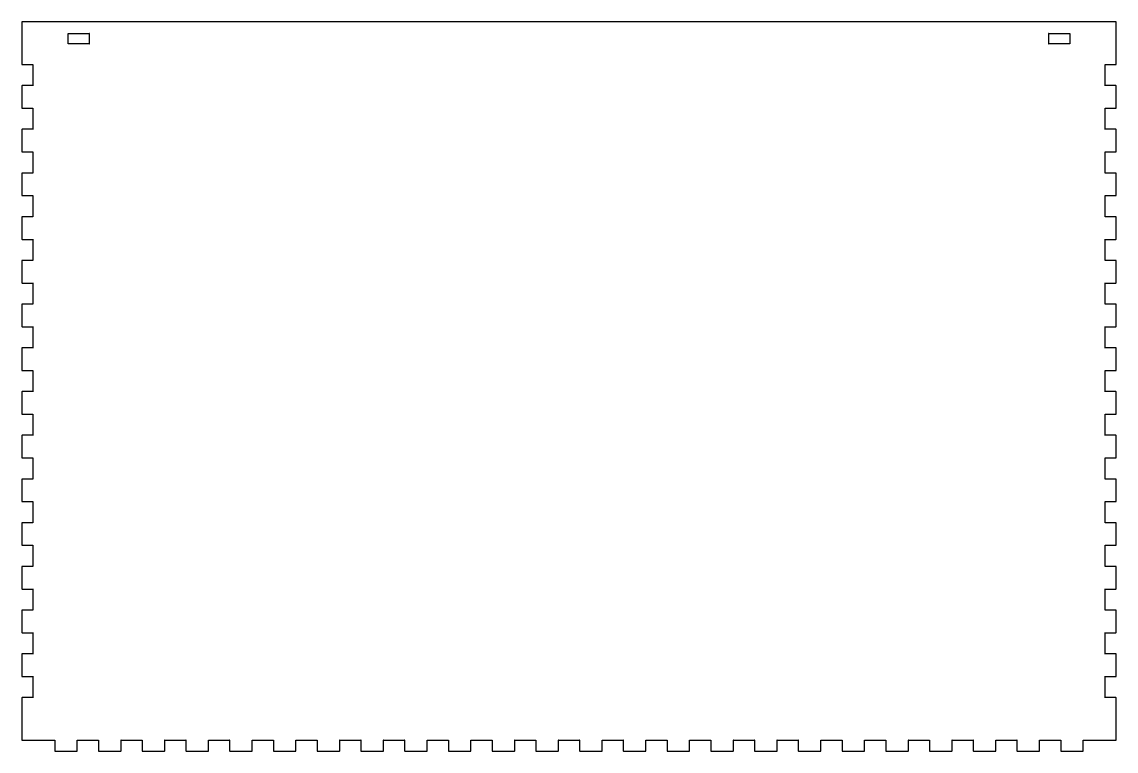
# Model space of a CAD drawing. Extents: x -122 to 332, y -236 to 521.
# Drawn here: x -120.1 to 180.1, y -10.4 to 189.8 of the extents above; entities that cross this region are included whole.
import ezdxf

# ---------------------------------------------------------------- set-up
doc = ezdxf.new("R2010")
doc.units = 0
doc.layers.add('Layer_1', color=7, linetype='CONTINUOUS')

msp = doc.modelspace()

# ---------------------------------------------------------------- linework, layer by layer
at = {"layer": 'Layer_1', "color": 7}
for p, q in [((-120.11667, 189.73333), (-120.11667, 178.23333)), ((-117.01667, 189.83333), (-120.01667, 189.83333)), ((176.98333, 189.83333), (-117.01667, 189.83333)), ((179.98333, 189.83333), (176.98333, 189.83333)), ((180.08333, 178.23333), (180.08333, 189.73333)), ((-107.41667, 183.83333), (-107.41667, 186.63333)), ((-107.41667, 186.63333), (-101.61667, 186.63333)), ((-101.61667, 186.63333), (-101.61667, 183.83333)), ((161.58333, 183.83333), (161.58333, 186.63333)), ((161.58333, 186.63333), (164.48333, 186.63333)), ((164.48333, 186.63333), (167.38333, 186.63333)), ((167.38333, 186.63333), (167.38333, 183.83333)), ((-104.51667, 183.83333), (-107.41667, 183.83333)), ((-101.61667, 183.83333), (-104.51667, 183.83333)), ((167.38333, 183.83333), (161.58333, 183.83333)), ((-120.01667, 178.13333), (-117.11667, 178.13333)), ((-117.11667, 178.13333), (-117.11667, 172.33333)), ((177.08333, 172.33333), (177.08333, 178.13333)), ((177.08333, 178.13333), (179.98333, 178.13333)), ((-120.11667, 172.23333), (-120.11667, 166.23333)), ((-117.11667, 172.33333), (-120.01667, 172.33333)), ((179.98333, 172.33333), (177.08333, 172.33333)), ((180.08333, 166.23333), (180.08333, 172.23333)), ((-120.01667, 166.13333), (-117.11667, 166.13333)), ((-117.11667, 166.13333), (-117.11667, 160.33333)), ((177.08333, 160.33333), (177.08333, 166.13333)), ((177.08333, 166.13333), (179.98333, 166.13333)), ((-120.11667, 160.23333), (-120.11667, 154.23333)), ((-117.11667, 160.33333), (-120.01667, 160.33333)), ((179.98333, 160.33333), (177.08333, 160.33333)), ((180.08333, 154.23333), (180.08333, 160.23333)), ((-120.01667, 154.13333), (-117.11667, 154.13333)), ((-117.11667, 154.13333), (-117.11667, 148.33333)), ((177.08333, 148.33333), (177.08333, 154.13333)), ((177.08333, 154.13333), (179.98333, 154.13333)), ((-120.11667, 148.23333), (-120.11667, 142.23333)), ((-117.11667, 148.33333), (-120.01667, 148.33333)), ((179.98333, 148.33333), (177.08333, 148.33333)), ((180.08333, 142.23333), (180.08333, 148.23333)), ((-120.01667, 142.13333), (-117.11667, 142.13333)), ((-117.11667, 142.13333), (-117.11667, 136.33333)), ((177.08333, 136.33333), (177.08333, 142.13333)), ((177.08333, 142.13333), (179.98333, 142.13333)), ((-120.11667, 136.23333), (-120.11667, 130.23333)), ((-117.11667, 136.33333), (-120.01667, 136.33333)), ((179.98333, 136.33333), (177.08333, 136.33333)), ((180.08333, 130.23333), (180.08333, 136.23333)), ((-120.01667, 130.13333), (-117.11667, 130.13333)), ((-117.11667, 130.13333), (-117.11667, 124.33333)), ((177.08333, 124.33333), (177.08333, 130.13333)), ((177.08333, 130.13333), (179.98333, 130.13333)), ((-120.11667, 124.23333), (-120.11667, 118.23333)), ((-117.11667, 124.33333), (-120.01667, 124.33333)), ((179.98333, 124.33333), (177.08333, 124.33333)), ((180.08333, 118.23333), (180.08333, 124.23333)), ((-120.01667, 118.13333), (-117.11667, 118.13333)), ((-117.11667, 118.13333), (-117.11667, 112.33333)), ((177.08333, 112.33333), (177.08333, 118.13333)), ((177.08333, 118.13333), (179.98333, 118.13333)), ((-120.11667, 112.23333), (-120.11667, 106.23333)), ((-117.11667, 112.33333), (-120.01667, 112.33333)), ((179.98333, 112.33333), (177.08333, 112.33333)), ((180.08333, 106.23333), (180.08333, 112.23333)), ((-120.01667, 106.13333), (-117.11667, 106.13333)), ((-117.11667, 106.13333), (-117.11667, 100.33333)), ((177.08333, 100.33333), (177.08333, 106.13333)), ((177.08333, 106.13333), (179.98333, 106.13333)), ((-120.11667, 100.23333), (-120.11667, 94.23333)), ((-117.11667, 100.33333), (-120.01667, 100.33333)), ((179.98333, 100.33333), (177.08333, 100.33333)), ((180.08333, 94.23333), (180.08333, 100.23333)), ((-120.01667, 94.13333), (-117.11667, 94.13333)), ((-117.11667, 94.13333), (-117.11667, 88.33333)), ((177.08333, 88.33333), (177.08333, 94.13333)), ((177.08333, 94.13333), (179.98333, 94.13333)), ((-120.11667, 88.23333), (-120.11667, 82.23333)), ((-117.11667, 88.33333), (-120.01667, 88.33333)), ((179.98333, 88.33333), (177.08333, 88.33333)), ((180.08333, 82.23333), (180.08333, 88.23333)), ((-120.01667, 82.13333), (-117.11667, 82.13333)), ((-117.11667, 82.13333), (-117.11667, 76.33333)), ((177.08333, 76.33333), (177.08333, 82.13333)), ((177.08333, 82.13333), (179.98333, 82.13333)), ((-120.11667, 76.23333), (-120.11667, 70.23333)), ((-117.11667, 76.33333), (-120.01667, 76.33333)), ((179.98333, 76.33333), (177.08333, 76.33333)), ((180.08333, 70.23333), (180.08333, 76.23333)), ((-120.01667, 70.13333), (-117.11667, 70.13333)), ((-117.11667, 70.13333), (-117.11667, 64.33333)), ((177.08333, 64.33333), (177.08333, 70.13333)), ((177.08333, 70.13333), (179.98333, 70.13333)), ((-120.11667, 64.23333), (-120.11667, 58.23333)), ((-117.11667, 64.33333), (-120.01667, 64.33333)), ((179.98333, 64.33333), (177.08333, 64.33333)), ((180.08333, 58.23333), (180.08333, 64.23333)), ((-120.01667, 58.13333), (-117.11667, 58.13333)), ((-117.11667, 58.13333), (-117.11667, 52.33333)), ((177.08333, 52.33333), (177.08333, 58.13333)), ((177.08333, 58.13333), (179.98333, 58.13333)), ((-120.11667, 52.23333), (-120.11667, 46.23333)), ((-117.11667, 52.33333), (-120.01667, 52.33333)), ((179.98333, 52.33333), (177.08333, 52.33333)), ((180.08333, 46.23333), (180.08333, 52.23333)), ((-120.01667, 46.13333), (-117.11667, 46.13333)), ((-117.11667, 46.13333), (-117.11667, 40.33333)), ((177.08333, 40.33333), (177.08333, 46.13333)), ((177.08333, 46.13333), (179.98333, 46.13333)), ((-120.11667, 40.23333), (-120.11667, 34.23333)), ((-117.11667, 40.33333), (-120.01667, 40.33333)), ((179.98333, 40.33333), (177.08333, 40.33333)), ((180.08333, 34.23333), (180.08333, 40.23333)), ((-120.01667, 34.13333), (-117.11667, 34.13333)), ((-117.11667, 34.13333), (-117.11667, 28.33333)), ((177.08333, 28.33333), (177.08333, 34.13333)), ((177.08333, 34.13333), (179.98333, 34.13333)), ((-120.11667, 28.23333), (-120.11667, 22.23333)), ((-117.11667, 28.33333), (-120.01667, 28.33333)), ((179.98333, 28.33333), (177.08333, 28.33333)), ((180.08333, 22.23333), (180.08333, 28.23333)), ((-120.01667, 22.13333), (-117.11667, 22.13333)), ((-117.11667, 22.13333), (-117.11667, 16.33333)), ((177.08333, 16.33333), (177.08333, 22.13333)), ((177.08333, 22.13333), (179.98333, 22.13333)), ((-120.11667, 16.23333), (-120.11667, 10.23333)), ((-117.11667, 16.33333), (-120.01667, 16.33333)), ((179.98333, 16.33333), (177.08333, 16.33333)), ((180.08333, 10.23333), (180.08333, 16.23333)), ((-120.01667, 10.13333), (-117.11667, 10.13333)), ((-117.11667, 10.13333), (-117.11667, 4.33333)), ((177.08333, 4.33333), (177.08333, 10.13333)), ((177.08333, 10.13333), (179.98333, 10.13333)), ((-120.11667, 4.23333), (-120.11667, -7.26667)), ((-117.11667, 4.33333), (-120.01667, 4.33333)), ((179.98333, 4.33333), (177.08333, 4.33333)), ((180.08333, -7.26667), (180.08333, 4.23333)), ((-120.01667, -7.36667), (-117.01667, -7.36667)), ((-117.01667, -7.36667), (-111.11667, -7.36667)), ((-111.11667, -7.36667), (-111.11667, -10.26667)), ((-104.91667, -10.26667), (-104.91667, -7.36667)), ((-104.91667, -7.36667), (-99.11667, -7.36667)), ((-99.11667, -7.36667), (-99.11667, -10.26667)), ((-92.91667, -10.26667), (-92.91667, -7.36667)), ((-92.91667, -7.36667), (-87.11667, -7.36667)), ((-87.11667, -7.36667), (-87.11667, -10.26667)), ((-80.91667, -10.26667), (-80.91667, -7.36667)), ((-80.91667, -7.36667), (-75.11667, -7.36667)), ((-75.11667, -7.36667), (-75.11667, -10.26667)), ((-68.91667, -10.26667), (-68.91667, -7.36667)), ((-68.91667, -7.36667), (-63.11667, -7.36667)), ((-63.11667, -7.36667), (-63.11667, -10.26667)), ((-56.91667, -10.26667), (-56.91667, -7.36667)), ((-56.91667, -7.36667), (-51.11667, -7.36667)), ((-51.11667, -7.36667), (-51.11667, -10.26667)), ((-44.91667, -10.26667), (-44.91667, -7.36667)), ((-44.91667, -7.36667), (-39.11667, -7.36667)), ((-39.11667, -7.36667), (-39.11667, -10.26667)), ((-32.91667, -10.26667), (-32.91667, -7.36667)), ((-32.91667, -7.36667), (-27.11667, -7.36667)), ((-27.11667, -7.36667), (-27.11667, -10.26667)), ((-20.91667, -10.26667), (-20.91667, -7.36667)), ((-20.91667, -7.36667), (-15.11667, -7.36667)), ((-15.11667, -7.36667), (-15.11667, -10.26667)), ((-8.91667, -10.26667), (-8.91667, -7.36667)), ((-8.91667, -7.36667), (-3.11667, -7.36667)), ((-3.11667, -7.36667), (-3.11667, -10.26667)), ((3.08333, -10.26667), (3.08333, -7.36667)), ((3.08333, -7.36667), (8.88333, -7.36667)), ((8.88333, -7.36667), (8.88333, -10.26667)), ((15.08333, -10.26667), (15.08333, -7.36667)), ((15.08333, -7.36667), (20.88333, -7.36667)), ((20.88333, -7.36667), (20.88333, -10.26667)), ((27.08333, -10.26667), (27.08333, -7.36667)), ((27.08333, -7.36667), (32.88333, -7.36667)), ((32.88333, -7.36667), (32.88333, -10.26667)), ((39.08333, -10.26667), (39.08333, -7.36667)), ((39.08333, -7.36667), (44.88333, -7.36667)), ((44.88333, -7.36667), (44.88333, -10.26667)), ((51.08333, -10.26667), (51.08333, -7.36667)), ((51.08333, -7.36667), (56.88333, -7.36667)), ((56.88333, -7.36667), (56.88333, -10.26667)), ((63.08333, -10.26667), (63.08333, -7.36667)), ((63.08333, -7.36667), (68.88333, -7.36667)), ((68.88333, -7.36667), (68.88333, -10.26667)), ((75.08333, -10.26667), (75.08333, -7.36667)), ((75.08333, -7.36667), (80.88333, -7.36667)), ((80.88333, -7.36667), (80.88333, -10.26667)), ((87.08333, -10.26667), (87.08333, -7.36667)), ((87.08333, -7.36667), (92.88333, -7.36667)), ((92.88333, -7.36667), (92.88333, -10.26667)), ((99.08333, -10.26667), (99.08333, -7.36667)), ((99.08333, -7.36667), (104.88333, -7.36667)), ((104.88333, -7.36667), (104.88333, -10.26667)), ((111.08333, -10.26667), (111.08333, -7.36667)), ((111.08333, -7.36667), (116.88333, -7.36667)), ((116.88333, -7.36667), (116.88333, -10.26667)), ((123.08333, -10.26667), (123.08333, -7.36667)), ((123.08333, -7.36667), (128.88333, -7.36667)), ((128.88333, -7.36667), (128.88333, -10.26667)), ((135.08333, -10.26667), (135.08333, -7.36667)), ((135.08333, -7.36667), (140.88333, -7.36667)), ((140.88333, -7.36667), (140.88333, -10.26667)), ((147.08333, -10.26667), (147.08333, -7.36667)), ((147.08333, -7.36667), (152.88333, -7.36667)), ((152.88333, -7.36667), (152.88333, -10.26667)), ((159.08333, -10.26667), (159.08333, -7.36667)), ((159.08333, -7.36667), (164.88333, -7.36667)), ((164.88333, -7.36667), (164.88333, -10.26667)), ((171.08333, -10.26667), (171.08333, -7.36667)), ((171.08333, -7.36667), (176.98333, -7.36667)), ((176.98333, -7.36667), (179.98333, -7.36667)), ((-111.01667, -10.36667), (-105.01667, -10.36667)), ((-99.01667, -10.36667), (-93.01667, -10.36667)), ((-87.01667, -10.36667), (-81.01667, -10.36667)), ((-75.01667, -10.36667), (-69.01667, -10.36667)), ((-63.01667, -10.36667), (-57.01667, -10.36667)), ((-51.01667, -10.36667), (-45.01667, -10.36667)), ((-39.01667, -10.36667), (-33.01667, -10.36667)), ((-27.01667, -10.36667), (-21.01667, -10.36667)), ((-15.01667, -10.36667), (-9.01667, -10.36667)), ((-3.01667, -10.36667), (2.98333, -10.36667)), ((8.98333, -10.36667), (14.98333, -10.36667)), ((20.98333, -10.36667), (26.98333, -10.36667)), ((32.98333, -10.36667), (38.98333, -10.36667)), ((44.98333, -10.36667), (50.98333, -10.36667)), ((56.98333, -10.36667), (62.98333, -10.36667)), ((68.98333, -10.36667), (74.98333, -10.36667)), ((80.98333, -10.36667), (86.98333, -10.36667)), ((92.98333, -10.36667), (98.98333, -10.36667)), ((104.98333, -10.36667), (110.98333, -10.36667)), ((116.98333, -10.36667), (122.98333, -10.36667)), ((128.98333, -10.36667), (134.98333, -10.36667)), ((140.98333, -10.36667), (146.98333, -10.36667)), ((152.98333, -10.36667), (158.98333, -10.36667)), ((164.98333, -10.36667), (170.98333, -10.36667))]:
    msp.add_line(p, q, dxfattribs=at)
for points in [[(-120.01667, 189.83333), (-120.07167, 189.83333), (-120.11667, 189.78833), (-120.11667, 189.73333)], [(180.08333, 189.73333), (180.08333, 189.78833), (180.03833, 189.83333), (179.98333, 189.83333)], [(-107.41667, 186.63333), (-107.41667, 186.73333), (-107.51667, 186.63333), (-107.41667, 186.63333)], [(-101.61667, 186.63333), (-101.51667, 186.63333), (-101.61667, 186.73333), (-101.61667, 186.63333)], [(161.58333, 186.63333), (161.58333, 186.73333), (161.48333, 186.63333), (161.58333, 186.63333)], [(167.38333, 186.63333), (167.48333, 186.63333), (167.38333, 186.73333), (167.38333, 186.63333)], [(-107.41667, 183.83333), (-107.51667, 183.83333), (-107.41667, 183.73333), (-107.41667, 183.83333)], [(-101.61667, 183.83333), (-101.61667, 183.73333), (-101.51667, 183.83333), (-101.61667, 183.83333)], [(161.58333, 183.83333), (161.48333, 183.83333), (161.58333, 183.73333), (161.58333, 183.83333)], [(167.38333, 183.83333), (167.38333, 183.73333), (167.48333, 183.83333), (167.38333, 183.83333)], [(-120.11667, 178.23333), (-120.11667, 178.17833), (-120.07167, 178.13333), (-120.01667, 178.13333)], [(-117.11667, 178.13333), (-117.01667, 178.13333), (-117.11667, 178.23333), (-117.11667, 178.13333)], [(177.08333, 178.13333), (177.08333, 178.23333), (176.98333, 178.13333), (177.08333, 178.13333)], [(179.98333, 178.13333), (180.03833, 178.13333), (180.08333, 178.17833), (180.08333, 178.23333)], [(-120.01667, 172.33333), (-120.07167, 172.33333), (-120.11667, 172.28833), (-120.11667, 172.23333)], [(-117.11667, 172.33333), (-117.11667, 172.23333), (-117.01667, 172.33333), (-117.11667, 172.33333)], [(177.08333, 172.33333), (176.98333, 172.33333), (177.08333, 172.23333), (177.08333, 172.33333)], [(180.08333, 172.23333), (180.08333, 172.28833), (180.03833, 172.33333), (179.98333, 172.33333)], [(-120.11667, 166.23333), (-120.11667, 166.17833), (-120.07167, 166.13333), (-120.01667, 166.13333)], [(-117.11667, 166.13333), (-117.01667, 166.13333), (-117.11667, 166.23333), (-117.11667, 166.13333)], [(177.08333, 166.13333), (177.08333, 166.23333), (176.98333, 166.13333), (177.08333, 166.13333)], [(179.98333, 166.13333), (180.03833, 166.13333), (180.08333, 166.17833), (180.08333, 166.23333)], [(-120.01667, 160.33333), (-120.07167, 160.33333), (-120.11667, 160.28833), (-120.11667, 160.23333)], [(-117.11667, 160.33333), (-117.11667, 160.23333), (-117.01667, 160.33333), (-117.11667, 160.33333)], [(177.08333, 160.33333), (176.98333, 160.33333), (177.08333, 160.23333), (177.08333, 160.33333)], [(180.08333, 160.23333), (180.08333, 160.28833), (180.03833, 160.33333), (179.98333, 160.33333)], [(-120.11667, 154.23333), (-120.11667, 154.17833), (-120.07167, 154.13333), (-120.01667, 154.13333)], [(-117.11667, 154.13333), (-117.01667, 154.13333), (-117.11667, 154.23333), (-117.11667, 154.13333)], [(177.08333, 154.13333), (177.08333, 154.23333), (176.98333, 154.13333), (177.08333, 154.13333)], [(179.98333, 154.13333), (180.03833, 154.13333), (180.08333, 154.17833), (180.08333, 154.23333)], [(-120.01667, 148.33333), (-120.07167, 148.33333), (-120.11667, 148.28833), (-120.11667, 148.23333)], [(-117.11667, 148.33333), (-117.11667, 148.23333), (-117.01667, 148.33333), (-117.11667, 148.33333)], [(177.08333, 148.33333), (176.98333, 148.33333), (177.08333, 148.23333), (177.08333, 148.33333)], [(180.08333, 148.23333), (180.08333, 148.28833), (180.03833, 148.33333), (179.98333, 148.33333)], [(-120.11667, 142.23333), (-120.11667, 142.17833), (-120.07167, 142.13333), (-120.01667, 142.13333)], [(-117.11667, 142.13333), (-117.01667, 142.13333), (-117.11667, 142.23333), (-117.11667, 142.13333)], [(177.08333, 142.13333), (177.08333, 142.23333), (176.98333, 142.13333), (177.08333, 142.13333)], [(179.98333, 142.13333), (180.03833, 142.13333), (180.08333, 142.17833), (180.08333, 142.23333)], [(-120.01667, 136.33333), (-120.07167, 136.33333), (-120.11667, 136.28833), (-120.11667, 136.23333)], [(-117.11667, 136.33333), (-117.11667, 136.23333), (-117.01667, 136.33333), (-117.11667, 136.33333)], [(177.08333, 136.33333), (176.98333, 136.33333), (177.08333, 136.23333), (177.08333, 136.33333)], [(180.08333, 136.23333), (180.08333, 136.28833), (180.03833, 136.33333), (179.98333, 136.33333)], [(-120.11667, 130.23333), (-120.11667, 130.17833), (-120.07167, 130.13333), (-120.01667, 130.13333)], [(-117.11667, 130.13333), (-117.01667, 130.13333), (-117.11667, 130.23333), (-117.11667, 130.13333)], [(177.08333, 130.13333), (177.08333, 130.23333), (176.98333, 130.13333), (177.08333, 130.13333)], [(179.98333, 130.13333), (180.03833, 130.13333), (180.08333, 130.17833), (180.08333, 130.23333)], [(-120.01667, 124.33333), (-120.07167, 124.33333), (-120.11667, 124.28833), (-120.11667, 124.23333)], [(-117.11667, 124.33333), (-117.11667, 124.23333), (-117.01667, 124.33333), (-117.11667, 124.33333)], [(177.08333, 124.33333), (176.98333, 124.33333), (177.08333, 124.23333), (177.08333, 124.33333)], [(180.08333, 124.23333), (180.08333, 124.28833), (180.03833, 124.33333), (179.98333, 124.33333)], [(-120.11667, 118.23333), (-120.11667, 118.17833), (-120.07167, 118.13333), (-120.01667, 118.13333)], [(-117.11667, 118.13333), (-117.01667, 118.13333), (-117.11667, 118.23333), (-117.11667, 118.13333)], [(177.08333, 118.13333), (177.08333, 118.23333), (176.98333, 118.13333), (177.08333, 118.13333)], [(179.98333, 118.13333), (180.03833, 118.13333), (180.08333, 118.17833), (180.08333, 118.23333)], [(-120.01667, 112.33333), (-120.07167, 112.33333), (-120.11667, 112.28833), (-120.11667, 112.23333)], [(-117.11667, 112.33333), (-117.11667, 112.23333), (-117.01667, 112.33333), (-117.11667, 112.33333)], [(177.08333, 112.33333), (176.98333, 112.33333), (177.08333, 112.23333), (177.08333, 112.33333)], [(180.08333, 112.23333), (180.08333, 112.28833), (180.03833, 112.33333), (179.98333, 112.33333)], [(-120.11667, 106.23333), (-120.11667, 106.17833), (-120.07167, 106.13333), (-120.01667, 106.13333)], [(-117.11667, 106.13333), (-117.01667, 106.13333), (-117.11667, 106.23333), (-117.11667, 106.13333)], [(177.08333, 106.13333), (177.08333, 106.23333), (176.98333, 106.13333), (177.08333, 106.13333)], [(179.98333, 106.13333), (180.03833, 106.13333), (180.08333, 106.17833), (180.08333, 106.23333)], [(-120.01667, 100.33333), (-120.07167, 100.33333), (-120.11667, 100.28833), (-120.11667, 100.23333)], [(-117.11667, 100.33333), (-117.11667, 100.23333), (-117.01667, 100.33333), (-117.11667, 100.33333)], [(177.08333, 100.33333), (176.98333, 100.33333), (177.08333, 100.23333), (177.08333, 100.33333)], [(180.08333, 100.23333), (180.08333, 100.28833), (180.03833, 100.33333), (179.98333, 100.33333)], [(-120.11667, 94.23333), (-120.11667, 94.17833), (-120.07167, 94.13333), (-120.01667, 94.13333)], [(-117.11667, 94.13333), (-117.01667, 94.13333), (-117.11667, 94.23333), (-117.11667, 94.13333)], [(177.08333, 94.13333), (177.08333, 94.23333), (176.98333, 94.13333), (177.08333, 94.13333)], [(179.98333, 94.13333), (180.03833, 94.13333), (180.08333, 94.17833), (180.08333, 94.23333)], [(-120.01667, 88.33333), (-120.07167, 88.33333), (-120.11667, 88.28833), (-120.11667, 88.23333)], [(-117.11667, 88.33333), (-117.11667, 88.23333), (-117.01667, 88.33333), (-117.11667, 88.33333)], [(177.08333, 88.33333), (176.98333, 88.33333), (177.08333, 88.23333), (177.08333, 88.33333)], [(180.08333, 88.23333), (180.08333, 88.28833), (180.03833, 88.33333), (179.98333, 88.33333)], [(-120.11667, 82.23333), (-120.11667, 82.17833), (-120.07167, 82.13333), (-120.01667, 82.13333)], [(-117.11667, 82.13333), (-117.01667, 82.13333), (-117.11667, 82.23333), (-117.11667, 82.13333)], [(177.08333, 82.13333), (177.08333, 82.23333), (176.98333, 82.13333), (177.08333, 82.13333)], [(179.98333, 82.13333), (180.03833, 82.13333), (180.08333, 82.17833), (180.08333, 82.23333)], [(-120.01667, 76.33333), (-120.07167, 76.33333), (-120.11667, 76.28833), (-120.11667, 76.23333)], [(-117.11667, 76.33333), (-117.11667, 76.23333), (-117.01667, 76.33333), (-117.11667, 76.33333)], [(177.08333, 76.33333), (176.98333, 76.33333), (177.08333, 76.23333), (177.08333, 76.33333)], [(180.08333, 76.23333), (180.08333, 76.28833), (180.03833, 76.33333), (179.98333, 76.33333)], [(-120.11667, 70.23333), (-120.11667, 70.17833), (-120.07167, 70.13333), (-120.01667, 70.13333)], [(-117.11667, 70.13333), (-117.01667, 70.13333), (-117.11667, 70.23333), (-117.11667, 70.13333)], [(177.08333, 70.13333), (177.08333, 70.23333), (176.98333, 70.13333), (177.08333, 70.13333)], [(179.98333, 70.13333), (180.03833, 70.13333), (180.08333, 70.17833), (180.08333, 70.23333)], [(-120.01667, 64.33333), (-120.07167, 64.33333), (-120.11667, 64.28833), (-120.11667, 64.23333)], [(-117.11667, 64.33333), (-117.11667, 64.23333), (-117.01667, 64.33333), (-117.11667, 64.33333)], [(177.08333, 64.33333), (176.98333, 64.33333), (177.08333, 64.23333), (177.08333, 64.33333)], [(180.08333, 64.23333), (180.08333, 64.28833), (180.03833, 64.33333), (179.98333, 64.33333)], [(-120.11667, 58.23333), (-120.11667, 58.17833), (-120.07167, 58.13333), (-120.01667, 58.13333)], [(-117.11667, 58.13333), (-117.01667, 58.13333), (-117.11667, 58.23333), (-117.11667, 58.13333)], [(177.08333, 58.13333), (177.08333, 58.23333), (176.98333, 58.13333), (177.08333, 58.13333)], [(179.98333, 58.13333), (180.03833, 58.13333), (180.08333, 58.17833), (180.08333, 58.23333)], [(-120.01667, 52.33333), (-120.07167, 52.33333), (-120.11667, 52.28833), (-120.11667, 52.23333)], [(-117.11667, 52.33333), (-117.11667, 52.23333), (-117.01667, 52.33333), (-117.11667, 52.33333)], [(177.08333, 52.33333), (176.98333, 52.33333), (177.08333, 52.23333), (177.08333, 52.33333)], [(180.08333, 52.23333), (180.08333, 52.28833), (180.03833, 52.33333), (179.98333, 52.33333)], [(-120.11667, 46.23333), (-120.11667, 46.17833), (-120.07167, 46.13333), (-120.01667, 46.13333)], [(-117.11667, 46.13333), (-117.01667, 46.13333), (-117.11667, 46.23333), (-117.11667, 46.13333)], [(177.08333, 46.13333), (177.08333, 46.23333), (176.98333, 46.13333), (177.08333, 46.13333)], [(179.98333, 46.13333), (180.03833, 46.13333), (180.08333, 46.17833), (180.08333, 46.23333)], [(-120.01667, 40.33333), (-120.07167, 40.33333), (-120.11667, 40.28833), (-120.11667, 40.23333)], [(-117.11667, 40.33333), (-117.11667, 40.23333), (-117.01667, 40.33333), (-117.11667, 40.33333)], [(177.08333, 40.33333), (176.98333, 40.33333), (177.08333, 40.23333), (177.08333, 40.33333)], [(180.08333, 40.23333), (180.08333, 40.28833), (180.03833, 40.33333), (179.98333, 40.33333)], [(-120.11667, 34.23333), (-120.11667, 34.17833), (-120.07167, 34.13333), (-120.01667, 34.13333)], [(-117.11667, 34.13333), (-117.01667, 34.13333), (-117.11667, 34.23333), (-117.11667, 34.13333)], [(177.08333, 34.13333), (177.08333, 34.23333), (176.98333, 34.13333), (177.08333, 34.13333)], [(179.98333, 34.13333), (180.03833, 34.13333), (180.08333, 34.17833), (180.08333, 34.23333)], [(-120.01667, 28.33333), (-120.07167, 28.33333), (-120.11667, 28.28833), (-120.11667, 28.23333)], [(-117.11667, 28.33333), (-117.11667, 28.23333), (-117.01667, 28.33333), (-117.11667, 28.33333)], [(177.08333, 28.33333), (176.98333, 28.33333), (177.08333, 28.23333), (177.08333, 28.33333)], [(180.08333, 28.23333), (180.08333, 28.28833), (180.03833, 28.33333), (179.98333, 28.33333)], [(-120.11667, 22.23333), (-120.11667, 22.17833), (-120.07167, 22.13333), (-120.01667, 22.13333)], [(-117.11667, 22.13333), (-117.01667, 22.13333), (-117.11667, 22.23333), (-117.11667, 22.13333)], [(177.08333, 22.13333), (177.08333, 22.23333), (176.98333, 22.13333), (177.08333, 22.13333)], [(179.98333, 22.13333), (180.03833, 22.13333), (180.08333, 22.17833), (180.08333, 22.23333)], [(-120.01667, 16.33333), (-120.07167, 16.33333), (-120.11667, 16.28833), (-120.11667, 16.23333)], [(-117.11667, 16.33333), (-117.11667, 16.23333), (-117.01667, 16.33333), (-117.11667, 16.33333)], [(177.08333, 16.33333), (176.98333, 16.33333), (177.08333, 16.23333), (177.08333, 16.33333)], [(180.08333, 16.23333), (180.08333, 16.28833), (180.03833, 16.33333), (179.98333, 16.33333)], [(-120.11667, 10.23333), (-120.11667, 10.17833), (-120.07167, 10.13333), (-120.01667, 10.13333)], [(-117.11667, 10.13333), (-117.01667, 10.13333), (-117.11667, 10.23333), (-117.11667, 10.13333)], [(177.08333, 10.13333), (177.08333, 10.23333), (176.98333, 10.13333), (177.08333, 10.13333)], [(179.98333, 10.13333), (180.03833, 10.13333), (180.08333, 10.17833), (180.08333, 10.23333)], [(-120.01667, 4.33333), (-120.07167, 4.33333), (-120.11667, 4.28833), (-120.11667, 4.23333)], [(-117.11667, 4.33333), (-117.11667, 4.23333), (-117.01667, 4.33333), (-117.11667, 4.33333)], [(177.08333, 4.33333), (176.98333, 4.33333), (177.08333, 4.23333), (177.08333, 4.33333)], [(180.08333, 4.23333), (180.08333, 4.28833), (180.03833, 4.33333), (179.98333, 4.33333)], [(-120.11667, -7.26667), (-120.11667, -7.32167), (-120.07167, -7.36667), (-120.01667, -7.36667)], [(-111.11667, -7.36667), (-111.01667, -7.36667), (-111.11667, -7.26667), (-111.11667, -7.36667)], [(-104.91667, -7.36667), (-104.91667, -7.26667), (-105.01667, -7.36667), (-104.91667, -7.36667)], [(-99.11667, -7.36667), (-99.01667, -7.36667), (-99.11667, -7.26667), (-99.11667, -7.36667)], [(-92.91667, -7.36667), (-92.91667, -7.26667), (-93.01667, -7.36667), (-92.91667, -7.36667)], [(-87.11667, -7.36667), (-87.01667, -7.36667), (-87.11667, -7.26667), (-87.11667, -7.36667)], [(-80.91667, -7.36667), (-80.91667, -7.26667), (-81.01667, -7.36667), (-80.91667, -7.36667)], [(-75.11667, -7.36667), (-75.01667, -7.36667), (-75.11667, -7.26667), (-75.11667, -7.36667)], [(-68.91667, -7.36667), (-68.91667, -7.26667), (-69.01667, -7.36667), (-68.91667, -7.36667)], [(-63.11667, -7.36667), (-63.01667, -7.36667), (-63.11667, -7.26667), (-63.11667, -7.36667)], [(-56.91667, -7.36667), (-56.91667, -7.26667), (-57.01667, -7.36667), (-56.91667, -7.36667)], [(-51.11667, -7.36667), (-51.01667, -7.36667), (-51.11667, -7.26667), (-51.11667, -7.36667)], [(-44.91667, -7.36667), (-44.91667, -7.26667), (-45.01667, -7.36667), (-44.91667, -7.36667)], [(-39.11667, -7.36667), (-39.01667, -7.36667), (-39.11667, -7.26667), (-39.11667, -7.36667)], [(-32.91667, -7.36667), (-32.91667, -7.26667), (-33.01667, -7.36667), (-32.91667, -7.36667)], [(-27.11667, -7.36667), (-27.01667, -7.36667), (-27.11667, -7.26667), (-27.11667, -7.36667)], [(-20.91667, -7.36667), (-20.91667, -7.26667), (-21.01667, -7.36667), (-20.91667, -7.36667)], [(-15.11667, -7.36667), (-15.01667, -7.36667), (-15.11667, -7.26667), (-15.11667, -7.36667)], [(-8.91667, -7.36667), (-8.91667, -7.26667), (-9.01667, -7.36667), (-8.91667, -7.36667)], [(-3.11667, -7.36667), (-3.01667, -7.36667), (-3.11667, -7.26667), (-3.11667, -7.36667)], [(3.08333, -7.36667), (3.08333, -7.26667), (2.98333, -7.36667), (3.08333, -7.36667)], [(8.88333, -7.36667), (8.98333, -7.36667), (8.88333, -7.26667), (8.88333, -7.36667)], [(15.08333, -7.36667), (15.08333, -7.26667), (14.98333, -7.36667), (15.08333, -7.36667)], [(20.88333, -7.36667), (20.98333, -7.36667), (20.88333, -7.26667), (20.88333, -7.36667)], [(27.08333, -7.36667), (27.08333, -7.26667), (26.98333, -7.36667), (27.08333, -7.36667)], [(32.88333, -7.36667), (32.98333, -7.36667), (32.88333, -7.26667), (32.88333, -7.36667)], [(39.08333, -7.36667), (39.08333, -7.26667), (38.98333, -7.36667), (39.08333, -7.36667)], [(44.88333, -7.36667), (44.98333, -7.36667), (44.88333, -7.26667), (44.88333, -7.36667)], [(51.08333, -7.36667), (51.08333, -7.26667), (50.98333, -7.36667), (51.08333, -7.36667)], [(56.88333, -7.36667), (56.98333, -7.36667), (56.88333, -7.26667), (56.88333, -7.36667)], [(63.08333, -7.36667), (63.08333, -7.26667), (62.98333, -7.36667), (63.08333, -7.36667)], [(68.88333, -7.36667), (68.98333, -7.36667), (68.88333, -7.26667), (68.88333, -7.36667)], [(75.08333, -7.36667), (75.08333, -7.26667), (74.98333, -7.36667), (75.08333, -7.36667)], [(80.88333, -7.36667), (80.98333, -7.36667), (80.88333, -7.26667), (80.88333, -7.36667)], [(87.08333, -7.36667), (87.08333, -7.26667), (86.98333, -7.36667), (87.08333, -7.36667)], [(92.88333, -7.36667), (92.98333, -7.36667), (92.88333, -7.26667), (92.88333, -7.36667)], [(99.08333, -7.36667), (99.08333, -7.26667), (98.98333, -7.36667), (99.08333, -7.36667)], [(104.88333, -7.36667), (104.98333, -7.36667), (104.88333, -7.26667), (104.88333, -7.36667)], [(111.08333, -7.36667), (111.08333, -7.26667), (110.98333, -7.36667), (111.08333, -7.36667)], [(116.88333, -7.36667), (116.98333, -7.36667), (116.88333, -7.26667), (116.88333, -7.36667)], [(123.08333, -7.36667), (123.08333, -7.26667), (122.98333, -7.36667), (123.08333, -7.36667)], [(128.88333, -7.36667), (128.98333, -7.36667), (128.88333, -7.26667), (128.88333, -7.36667)], [(135.08333, -7.36667), (135.08333, -7.26667), (134.98333, -7.36667), (135.08333, -7.36667)], [(140.88333, -7.36667), (140.98333, -7.36667), (140.88333, -7.26667), (140.88333, -7.36667)], [(147.08333, -7.36667), (147.08333, -7.26667), (146.98333, -7.36667), (147.08333, -7.36667)], [(152.88333, -7.36667), (152.98333, -7.36667), (152.88333, -7.26667), (152.88333, -7.36667)], [(159.08333, -7.36667), (159.08333, -7.26667), (158.98333, -7.36667), (159.08333, -7.36667)], [(164.88333, -7.36667), (164.98333, -7.36667), (164.88333, -7.26667), (164.88333, -7.36667)], [(171.08333, -7.36667), (171.08333, -7.26667), (170.98333, -7.36667), (171.08333, -7.36667)], [(179.98333, -7.36667), (180.03833, -7.36667), (180.08333, -7.32167), (180.08333, -7.26667)], [(-111.11667, -10.26667), (-111.11667, -10.32167), (-111.07167, -10.36667), (-111.01667, -10.36667)], [(-105.01667, -10.36667), (-104.96167, -10.36667), (-104.91667, -10.32167), (-104.91667, -10.26667)], [(-99.11667, -10.26667), (-99.11667, -10.32167), (-99.07167, -10.36667), (-99.01667, -10.36667)], [(-93.01667, -10.36667), (-92.96167, -10.36667), (-92.91667, -10.32167), (-92.91667, -10.26667)], [(-87.11667, -10.26667), (-87.11667, -10.32167), (-87.07167, -10.36667), (-87.01667, -10.36667)], [(-81.01667, -10.36667), (-80.96167, -10.36667), (-80.91667, -10.32167), (-80.91667, -10.26667)], [(-75.11667, -10.26667), (-75.11667, -10.32167), (-75.07167, -10.36667), (-75.01667, -10.36667)], [(-69.01667, -10.36667), (-68.96167, -10.36667), (-68.91667, -10.32167), (-68.91667, -10.26667)], [(-63.11667, -10.26667), (-63.11667, -10.32167), (-63.07167, -10.36667), (-63.01667, -10.36667)], [(-57.01667, -10.36667), (-56.96167, -10.36667), (-56.91667, -10.32167), (-56.91667, -10.26667)], [(-51.11667, -10.26667), (-51.11667, -10.32167), (-51.07167, -10.36667), (-51.01667, -10.36667)], [(-45.01667, -10.36667), (-44.96167, -10.36667), (-44.91667, -10.32167), (-44.91667, -10.26667)], [(-39.11667, -10.26667), (-39.11667, -10.32167), (-39.07167, -10.36667), (-39.01667, -10.36667)], [(-33.01667, -10.36667), (-32.96167, -10.36667), (-32.91667, -10.32167), (-32.91667, -10.26667)], [(-27.11667, -10.26667), (-27.11667, -10.32167), (-27.07167, -10.36667), (-27.01667, -10.36667)], [(-21.01667, -10.36667), (-20.96167, -10.36667), (-20.91667, -10.32167), (-20.91667, -10.26667)], [(-15.11667, -10.26667), (-15.11667, -10.32167), (-15.07167, -10.36667), (-15.01667, -10.36667)], [(-9.01667, -10.36667), (-8.96167, -10.36667), (-8.91667, -10.32167), (-8.91667, -10.26667)], [(-3.11667, -10.26667), (-3.11667, -10.32167), (-3.07167, -10.36667), (-3.01667, -10.36667)], [(2.98333, -10.36667), (3.03833, -10.36667), (3.08333, -10.32167), (3.08333, -10.26667)], [(8.88333, -10.26667), (8.88333, -10.32167), (8.92833, -10.36667), (8.98333, -10.36667)], [(14.98333, -10.36667), (15.03833, -10.36667), (15.08333, -10.32167), (15.08333, -10.26667)], [(20.88333, -10.26667), (20.88333, -10.32167), (20.92833, -10.36667), (20.98333, -10.36667)], [(26.98333, -10.36667), (27.03833, -10.36667), (27.08333, -10.32167), (27.08333, -10.26667)], [(32.88333, -10.26667), (32.88333, -10.32167), (32.92833, -10.36667), (32.98333, -10.36667)], [(38.98333, -10.36667), (39.03833, -10.36667), (39.08333, -10.32167), (39.08333, -10.26667)], [(44.88333, -10.26667), (44.88333, -10.32167), (44.92833, -10.36667), (44.98333, -10.36667)], [(50.98333, -10.36667), (51.03833, -10.36667), (51.08333, -10.32167), (51.08333, -10.26667)], [(56.88333, -10.26667), (56.88333, -10.32167), (56.92833, -10.36667), (56.98333, -10.36667)], [(62.98333, -10.36667), (63.03833, -10.36667), (63.08333, -10.32167), (63.08333, -10.26667)], [(68.88333, -10.26667), (68.88333, -10.32167), (68.92833, -10.36667), (68.98333, -10.36667)], [(74.98333, -10.36667), (75.03833, -10.36667), (75.08333, -10.32167), (75.08333, -10.26667)], [(80.88333, -10.26667), (80.88333, -10.32167), (80.92833, -10.36667), (80.98333, -10.36667)], [(86.98333, -10.36667), (87.03833, -10.36667), (87.08333, -10.32167), (87.08333, -10.26667)], [(92.88333, -10.26667), (92.88333, -10.32167), (92.92833, -10.36667), (92.98333, -10.36667)], [(98.98333, -10.36667), (99.03833, -10.36667), (99.08333, -10.32167), (99.08333, -10.26667)], [(104.88333, -10.26667), (104.88333, -10.32167), (104.92833, -10.36667), (104.98333, -10.36667)], [(110.98333, -10.36667), (111.03833, -10.36667), (111.08333, -10.32167), (111.08333, -10.26667)], [(116.88333, -10.26667), (116.88333, -10.32167), (116.92833, -10.36667), (116.98333, -10.36667)], [(122.98333, -10.36667), (123.03833, -10.36667), (123.08333, -10.32167), (123.08333, -10.26667)], [(128.88333, -10.26667), (128.88333, -10.32167), (128.92833, -10.36667), (128.98333, -10.36667)], [(134.98333, -10.36667), (135.03833, -10.36667), (135.08333, -10.32167), (135.08333, -10.26667)], [(140.88333, -10.26667), (140.88333, -10.32167), (140.92833, -10.36667), (140.98333, -10.36667)], [(146.98333, -10.36667), (147.03833, -10.36667), (147.08333, -10.32167), (147.08333, -10.26667)], [(152.88333, -10.26667), (152.88333, -10.32167), (152.92833, -10.36667), (152.98333, -10.36667)], [(158.98333, -10.36667), (159.03833, -10.36667), (159.08333, -10.32167), (159.08333, -10.26667)], [(164.88333, -10.26667), (164.88333, -10.32167), (164.92833, -10.36667), (164.98333, -10.36667)], [(170.98333, -10.36667), (171.03833, -10.36667), (171.08333, -10.32167), (171.08333, -10.26667)]]:
    msp.add_open_spline(points, degree=3, dxfattribs=at)

doc.saveas('drawing.dxf')
